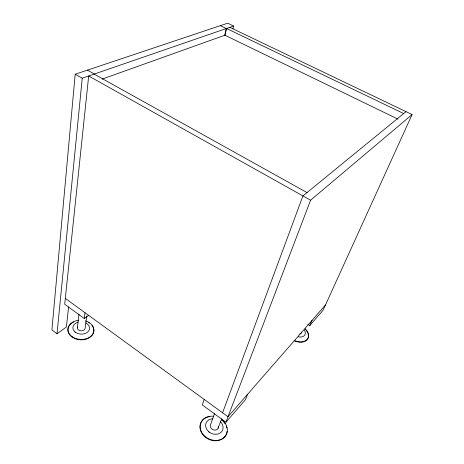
<?xml version="1.0" encoding="UTF-8"?>
<svg xmlns="http://www.w3.org/2000/svg" width="464" height="464" viewBox="0 0 464 464"><rect width="100%" height="100%" fill="white"/><g stroke="black" fill="none" stroke-linecap="round" stroke-linejoin="round"><path stroke-width="0.7" d="M232.94 28.843L233.618 26.025L227.685 23.2L75.185 74.234L51.904 329.892L57.014 333.761L66.393 326.998L68.626 306.872M57.014 333.761L82.232 78.207L233.618 26.025M71.787 336.87L71.839 336.458M77.314 327.804L79.025 314.203M229.825 27.335L412.096 114.556L310.578 200.21L88.682 75.986L64.699 304.233L84.251 318.542L85.028 312.73M86.785 315.914L85.127 328.048A3.909 2.888 3.3 0 1 84.599 329.475L83.972 330.055A3.909 2.888 3.3 0 1 79.24 330.38A3.909 2.888 3.3 0 1 77.459 327.062M224.686 35.577L226.339 28.536L220.348 25.653M224.872 35.508L226.525 28.472L403.68 113.552M204.177 399.4L202.321 404.95L225.922 422.223L245.363 399.811L247.532 394.359M205.709 437.488L205.848 437.094M214.681 413.128L210.552 424.664A4.217 3.497 25.2 0 0 212.39 429.38A4.217 3.497 25.2 0 0 217.674 429.009L221.711 418.783M222.587 412.786L302.928 195.924L406.012 111.644M225.922 422.223L310.578 200.21M307.905 324.435L309.726 325.595L312.057 320.363M412.096 114.556L323.141 310.126L309.726 325.595M325.49 304.964L228.015 416.736L65.314 298.387M84.251 318.542L88.833 315.201M102.08 79.118L224.941 35.212L398.019 119.155M87.435 70.134L94.407 74.014M94.111 74.112L307.017 192.577M75.185 74.234L82.232 78.207M74.89 331.963L75.383 332.247M208.742 431.845L209.316 432.181M299.831 333.958A3.538 2.401 25.2 0 0 301.066 333.314L301.397 332.781A3.538 2.401 25.2 0 0 301.513 332.154M307.997 333.442A11.768 8.01 25.3 0 1 305.399 341.104A11.768 8.01 25.3 0 1 294.588 340.994M305.48 329.568A11.768 8.01 25.3 0 1 307.76 332.874M305.138 328.692A11.774 8.004 25.2 0 1 307.272 339.358A11.774 8.004 25.2 0 1 294.75 340.617M304.256 330.003A7.552 5.121 25.2 0 1 304.448 335.449A7.552 5.121 25.2 0 1 298.3 336.841M218.405 426.422A4.217 3.497 25.2 0 1 218.184 428.243M221.444 419.363A14.019 11.67 25.3 0 1 221.978 438.886A14.019 11.67 25.3 0 1 200.854 430.592A14.019 11.67 25.3 0 1 213.515 416.254M227.163 431.213A14.013 11.67 25.3 0 1 214.896 440.8A14.013 11.67 25.3 0 1 200.436 430.14A14.013 11.67 25.3 0 1 207.936 417.043M208.58 416.881A14.013 11.67 25.3 0 1 209.914 416.655M221.862 420.187A14.013 11.67 25.3 0 1 225.15 423.806M226.38 426.196A14.013 11.67 25.3 0 1 226.948 428.069M220.197 421.567A8.996 7.465 25.2 0 1 219.391 433.451A8.996 7.465 25.2 0 1 206.283 428.463A8.996 7.465 25.2 0 1 212.848 418.772M85.376 320.862A13.004 9.622 3.2 0 1 90.857 336.261A13.004 9.622 3.2 0 1 69.641 334.295A13.004 9.622 3.2 0 1 78.776 320.253M91.942 325.45A12.992 9.628 3.1 0 1 89.401 337.688A12.992 9.628 3.1 0 1 72.628 337.45A12.992 9.628 3.1 0 1 69.617 325.136M70.064 324.614A12.992 9.628 3.1 0 1 73.759 321.981M88.282 322.486A12.992 9.628 3.1 0 1 89.343 323.124M85.84 322.985A8.34 6.154 3.2 0 1 87.017 332.543A8.34 6.154 3.2 0 1 74.165 331.11A8.34 6.154 3.2 0 1 78.265 322.144"/></g></svg>
